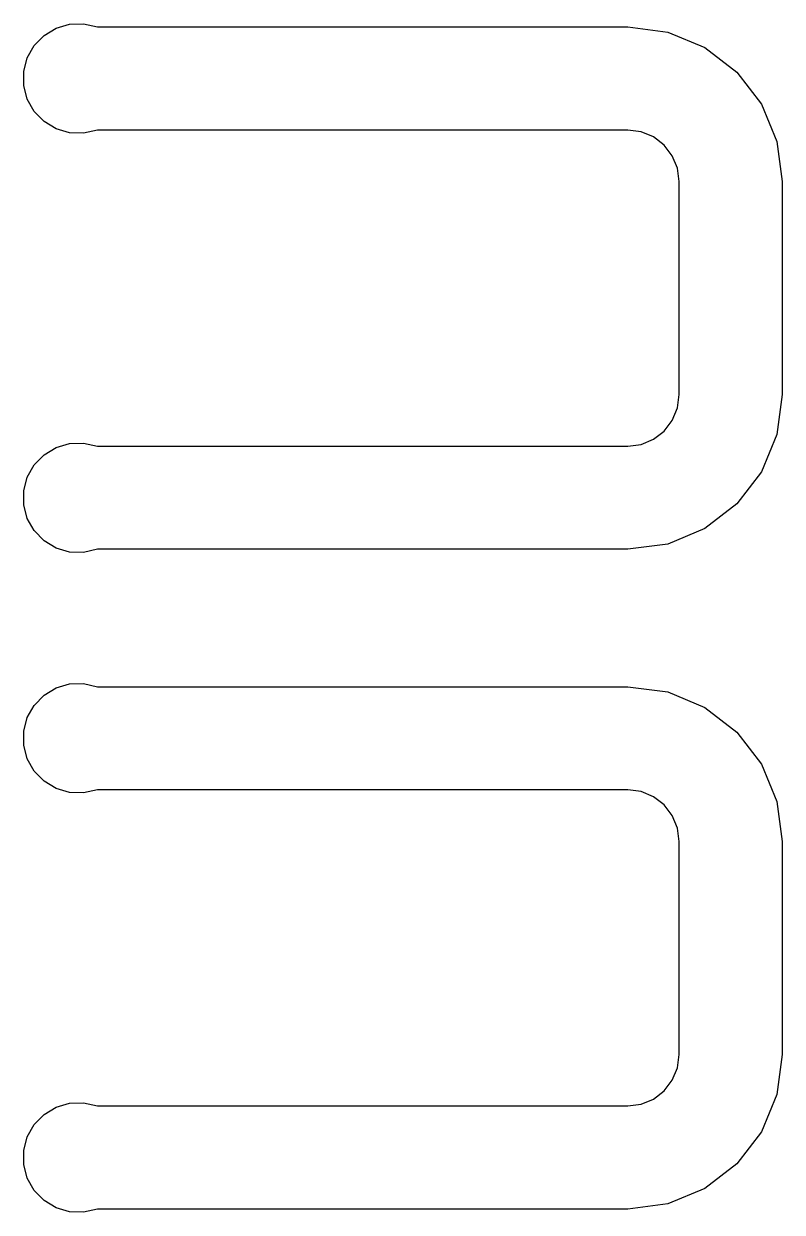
# Model space of a CAD drawing. Extents: x -0.55 to 0.55, y -0.86 to 0.86.
import ezdxf

# ---------------------------------------------------------------- set-up
doc = ezdxf.new("R2010")
doc.units = 0
doc.header["$MEASUREMENT"] = 0
doc.layers.add('L2', color=7, linetype='Continuous')

msp = doc.modelspace()

# ---------------------------------------------------------------- linework, layer by layer
at = {"layer": 'L2'}
for points in [[(-0.447161, 0.1), (-0.467125, 0.095389), (-0.487606, 0.096), (-0.50726, 0.101793), (-0.524798, 0.112389), (-0.539069, 0.127091), (-0.549137, 0.144937), (-0.554341, 0.164755), (-0.554341, 0.185245), (-0.549137, 0.205063), (-0.539069, 0.222909), (-0.524798, 0.237611), (-0.50726, 0.248207), (-0.487606, 0.254001), (-0.467125, 0.254611), (-0.447161, 0.25), (0.325, 0.25), (0.344411, 0.252556), (0.3625, 0.260048), (0.378033, 0.271967), (0.389952, 0.2875), (0.397444, 0.305589), (0.4, 0.325), (0.4, 0.635), (0.397444, 0.654411), (0.389952, 0.6725), (0.378033, 0.688033), (0.3625, 0.699952), (0.344411, 0.707444), (0.325, 0.71), (-0.447161, 0.71), (-0.467125, 0.705389), (-0.487606, 0.705999), (-0.50726, 0.711793), (-0.524798, 0.722389), (-0.539069, 0.737091), (-0.549137, 0.754937), (-0.554341, 0.774755), (-0.554341, 0.795245), (-0.549137, 0.815063), (-0.539069, 0.832909), (-0.524798, 0.847611), (-0.50726, 0.858207), (-0.487606, 0.864001), (-0.467125, 0.864611), (-0.447161, 0.86), (0.325, 0.86), (0.383234, 0.852333), (0.4375, 0.829856), (0.484099, 0.794099), (0.519856, 0.7475), (0.542333, 0.693234), (0.55, 0.635), (0.55, 0.325), (0.542333, 0.266766), (0.519856, 0.2125), (0.484099, 0.165901), (0.4375, 0.130144), (0.383234, 0.107667), (0.325, 0.1)], [(-0.447161, -0.25), (-0.467125, -0.254611), (-0.487606, -0.254001), (-0.50726, -0.248207), (-0.524798, -0.237611), (-0.539069, -0.222909), (-0.549137, -0.205063), (-0.554341, -0.185245), (-0.554341, -0.164755), (-0.549137, -0.144937), (-0.539069, -0.127091), (-0.524798, -0.112389), (-0.50726, -0.101793), (-0.487606, -0.096), (-0.467125, -0.095389), (-0.447161, -0.1), (0.325, -0.1), (0.383234, -0.107667), (0.4375, -0.130144), (0.484099, -0.165901), (0.519856, -0.2125), (0.542333, -0.266766), (0.55, -0.325), (0.55, -0.635), (0.542333, -0.693234), (0.519856, -0.7475), (0.484099, -0.794099), (0.4375, -0.829856), (0.383234, -0.852333), (0.325, -0.86), (-0.447161, -0.86), (-0.467125, -0.864611), (-0.487606, -0.864001), (-0.50726, -0.858207), (-0.524798, -0.847611), (-0.539069, -0.832909), (-0.549137, -0.815063), (-0.554341, -0.795245), (-0.554341, -0.774755), (-0.549137, -0.754937), (-0.539069, -0.737091), (-0.524798, -0.722389), (-0.50726, -0.711793), (-0.487606, -0.705999), (-0.467125, -0.705389), (-0.447161, -0.71), (0.325, -0.71), (0.344411, -0.707444), (0.3625, -0.699952), (0.378033, -0.688033), (0.389952, -0.6725), (0.397444, -0.654411), (0.4, -0.635), (0.4, -0.325), (0.397444, -0.305589), (0.389952, -0.2875), (0.378033, -0.271967), (0.3625, -0.260048), (0.344411, -0.252556), (0.325, -0.25)]]:
    msp.add_lwpolyline(points, close=True, dxfattribs=at)

doc.saveas('drawing.dxf')
